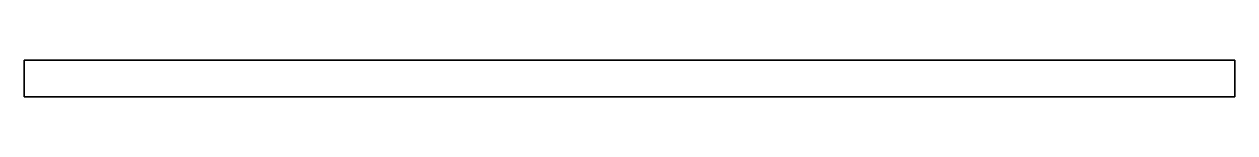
# Model space of a CAD drawing. Extents: x -0.66 to 0, y 3.16 to 3.18.
import ezdxf

# ---------------------------------------------------------------- set-up
doc = ezdxf.new("R2010")
doc.units = 0
doc.layers.add('DOOR', color=7, linetype='CONTINUOUS')

msp = doc.modelspace()

# ---------------------------------------------------------------- linework, layer by layer
at = {"layer": 'DOOR'}
for points in [[(-0.66, 3.18, 0.82), (-0.66, 3.16, 0.82), (-0.66, 3.16, 1.85), (-0.66, 3.18, 1.85)], [(0, 3.18, 1.85), (0, 3.18, 0.82), (-0.66, 3.18, 0.82), (-0.66, 3.18, 1.85)], [(0, 3.18, 0.82), (0, 3.16, 0.82), (-0.66, 3.16, 0.82), (-0.66, 3.18, 0.82)], [(-0.66, 3.18, 1.85), (-0.66, 3.16, 1.85), (0, 3.16, 1.85), (0, 3.18, 1.85)], [(0, 3.16, 1.85), (0, 3.16, 0.82), (0, 3.18, 0.82), (0, 3.18, 1.85)], [(-0.66, 3.16, 1.85), (-0.66, 3.16, 0.82), (0, 3.16, 0.82), (0, 3.16, 1.85)]]:
    msp.add_3dface(points, dxfattribs=at)

doc.saveas('drawing.dxf')
